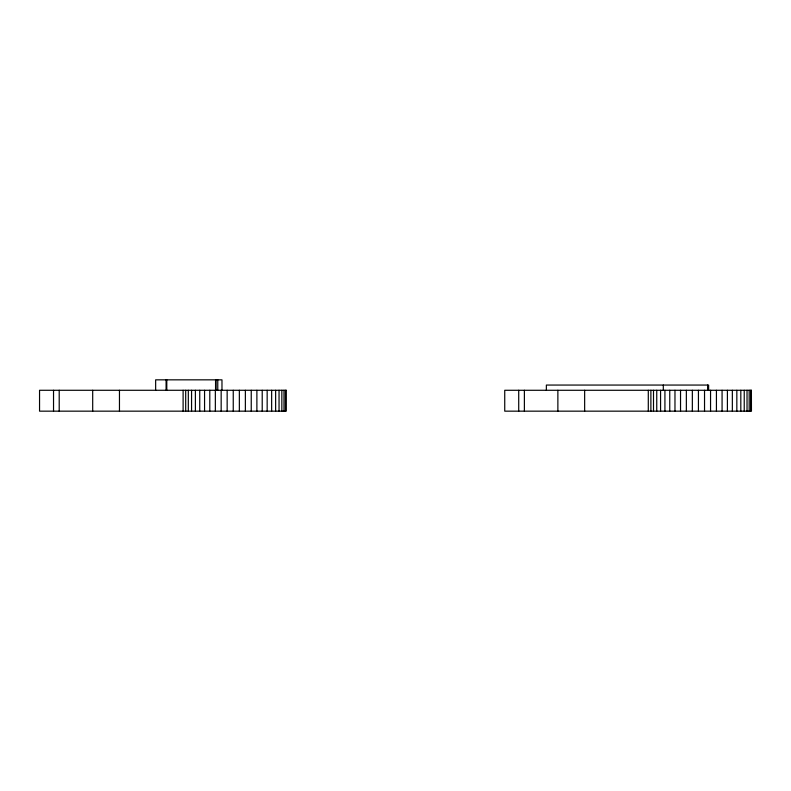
<?xml version="1.0" encoding="UTF-8"?>
<svg xmlns="http://www.w3.org/2000/svg" width="791" height="791" viewBox="0 0 791 791"><rect width="100%" height="100%" fill="white"/><g stroke="black" fill="none" stroke-linecap="round" stroke-linejoin="round"><path stroke-width="1.19" d="M750.639 390.279L750.639 411.162M749.176 390.279L749.176 411.162M747.03 390.279L747.03 411.162M744.232 390.279L744.232 411.162M740.821 390.279L740.821 411.162M736.836 390.279L736.836 411.162M732.347 390.279L732.347 411.162M727.404 390.279L727.404 411.162M722.074 390.279L722.074 411.162M716.428 390.279L716.428 411.162M710.555 390.279L710.555 411.162M708.627 390.279L708.627 385.059L546.363 385.059L546.363 390.279M707.609 385.059L707.609 390.279M704.534 390.279L704.534 411.162M698.433 390.279L698.433 411.162M692.343 390.279L692.343 411.162M686.351 390.279L686.351 411.162M680.537 390.279L680.537 411.162M674.97 390.279L674.97 411.162M669.75 390.279L669.75 411.162M664.924 390.279L664.924 411.162M663.303 385.059L663.303 390.279M660.574 390.279L660.574 411.162M656.748 390.279L656.748 411.162M653.504 390.279L653.504 411.162M650.884 390.279L650.884 411.162M648.294 390.279L648.294 411.162M584.648 390.279L584.648 411.162M557.873 390.279L557.873 411.162M524.384 390.279L524.384 411.162M518.718 390.279L518.718 411.162M285.452 390.279L285.452 411.162M283.989 390.279L283.989 411.162M281.843 390.279L281.843 411.162M279.045 390.279L279.045 411.162M275.634 390.279L275.634 411.162M271.649 390.279L271.649 411.162M267.16 390.279L267.16 411.162M262.216 390.279L262.216 411.162M256.887 390.279L256.887 411.162M251.241 390.279L251.241 411.162M245.368 390.279L245.368 411.162M239.347 390.279L239.347 411.162M233.246 390.279L233.246 411.162M227.155 390.279L227.155 411.162M221.974 390.279L221.974 379.838L155.649 379.838L155.649 390.279M221.164 390.279L221.164 411.162M217.772 379.838L217.772 390.279M215.983 379.838L215.983 390.279M215.557 379.838L215.557 390.279M215.35 390.279L215.35 411.162M209.793 390.279L209.793 411.162M204.562 390.279L204.562 411.162M199.737 390.279L199.737 411.162M195.387 390.279L195.387 411.162M191.56 390.279L191.56 411.162M188.317 390.279L188.317 411.162M185.697 390.279L185.697 411.162M183.107 390.279L183.107 411.162M166.792 379.838L166.792 390.279M166.09 379.838L166.09 390.279M119.461 390.279L119.461 411.162M92.695 390.279L92.695 411.162M59.206 390.279L59.206 411.162M53.531 390.279L53.531 411.162M286.263 390.279L39.55 390.279L39.55 411.162L286.263 411.162L286.263 390.279M751.45 390.279L504.737 390.279L504.737 411.162L751.45 411.162L751.401 390.279"/></g></svg>
